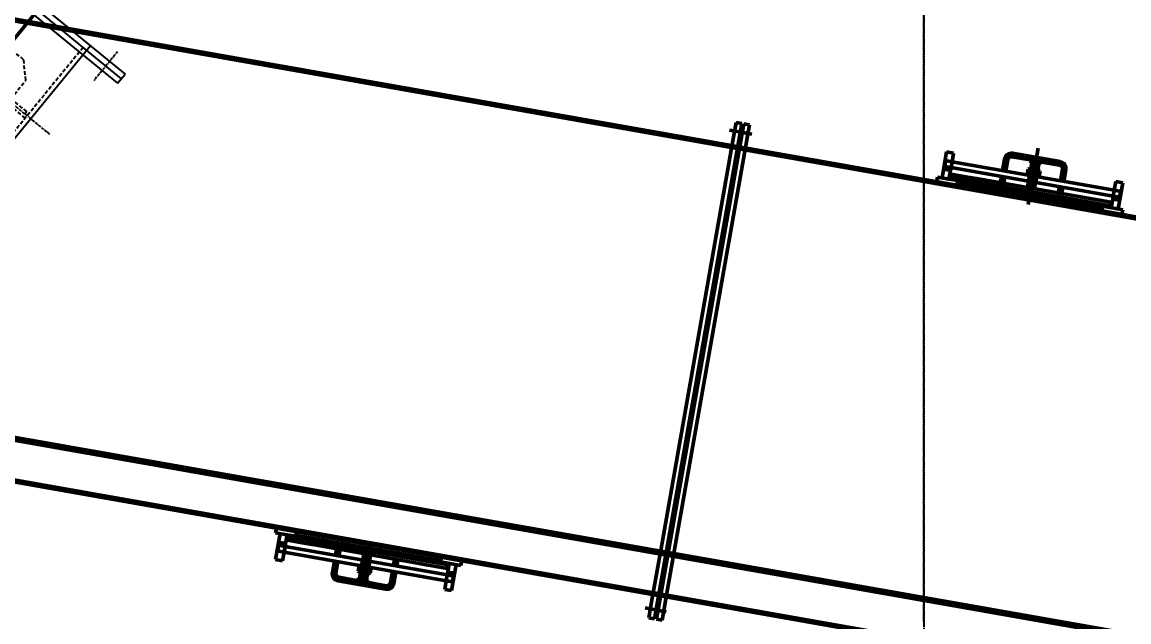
# Model space of a CAD drawing. Header units: millimetres. Extents: x -1263456 to 2767218, y -83310 to 50301.
# Drawn here: x 1100927 to 1102808, y -59575 to -58555 of the extents above; entities that cross this region are included whole.
import ezdxf

# ---------------------------------------------------------------- set-up
doc = ezdxf.new("R2010")
doc.units = ezdxf.units.MM
for name, pattern in [('AM_ISO08W050', [18, 12, -1.5, 3, -1.5]), ('AUSGEZOGEN', [0]), ('CENTER', [7, 4, -1, 1, -1]), ('HIDDEN', [9.525, 6.35, -3.175])]:
    doc.linetypes.add(name, pattern=pattern)
doc.layers.get('Defpoints').update_dxf_attribs({"linetype": 'AUSGEZOGEN'})
for name, color, linetype, lineweight in [('AM_0', 7, 'Continuous', 50), ('AM_5', 3, 'Continuous', 25), ('AM_7', 4, 'AM_ISO08W050', 25)]:
    doc.layers.add(name, color=color, linetype=linetype, lineweight=lineweight)
doc.layers.add('BODY', color=4, linetype='Continuous')
doc.layers.add('FLAP', color=6, linetype='Continuous')
doc.styles.get("Standard").update_dxf_attribs({"font": 'ISOCP.SHX', "width": 0.7})
doc.dimstyles.new('AM_ISO$2', dxfattribs={"dimtxt": 3.25, "dimasz": 3.25, "dimexe": 1, "dimexo": 1, "dimgap": 1.5, "dimtad": 1, "dimdsep": 46, "dimtxsty": 'Standard', "dimcen": 0, "dimclrd": 256, "dimclre": 256, "dimclrt": 2, "dimazin": 2, "dimtp": 0.1, "dimtm": 0.1, "dimtfac": 0.71, "dimtmove": 0, "dimatfit": 3, "dimfxl": 1, "dimlwd": -1, "dimlwe": -1, "dimarcsym": 1})

# ---------------------------------------------------------------- blocks, each defined once
blk = doc.blocks.new('A$C52475731')
at = {"layer": 'AM_0'}
h = blk.add_hatch(dxfattribs=at)
h.set_pattern_fill('ANSI37', color=256, angle=-10, style=0)
h.set_pattern_definition([(35, (63096.9514, -93257.2503), (-1.82110519, 2.60080774), []), (125, (63096.9514, -93257.2503), (-2.60080774, -1.82110519), [])])
h.paths.add_polyline_path([(15780.9, 863.2), (15780.4, 860.3), (15793.2, 858), (15793.7, 861)])
h = blk.add_hatch(color=256, dxfattribs=at)
h.paths.add_polyline_path([(15818.3, 856.6), (15813.4, 857.5), (15812.5, 852.6)])
h.paths.add_polyline_path([(15823.2, 855.8), (15818.3, 856.6), (15822.4, 850.8)])
h = blk.add_hatch(color=256, dxfattribs=at)
h.paths.add_polyline_path([(15916.8, 839.3), (15911.9, 840.1), (15911, 835.2)])
h.paths.add_polyline_path([(15921.7, 838.4), (15916.8, 839.3), (15920.8, 833.5)])
h = blk.add_hatch(color=256, dxfattribs=at)
h.paths.add_polyline_path([(16015.3, 821.9), (16020.2, 821), (16019.3, 816.1)])
h.paths.add_polyline_path([(16010.3, 822.8), (16015.3, 821.9), (16009.5, 817.9)])
h = blk.add_hatch(dxfattribs=at)
h.set_pattern_fill('ANSI37', color=256, angle=-10, style=0)
h.set_pattern_definition([(125, (62233.8705, -93105.0658), (2.60080774, 1.82110519), []), (35, (62233.8705, -93105.0658), (1.82110519, -2.60080774), [])])
h.paths.add_polyline_path([(16052.2, 812.4), (16052.7, 815.3), (16039.9, 817.6), (16039.4, 814.6)])
h = blk.add_hatch(dxfattribs=at)
h.set_pattern_fill('ANSI37', color=256, angle=-2, style=0)
h.set_pattern_definition([(43, (-494545.092, -98827.052), (-2.165344793, 2.322048003), []), (133, (-494545.092, -98827.052), (-2.322048003, -2.165344793), [])])
h.paths.add_polyline_path([(14654.7, 252.6), (14655.3, 255.6), (14668.1, 253.3), (14667.5, 250.4)])
h = blk.add_hatch(color=256, dxfattribs=at)
h.paths.add_polyline_path([(14692.2, 246), (14687.2, 246.9), (14688.1, 251.8)])
h.paths.add_polyline_path([(14697.1, 245.1), (14692.2, 246), (14697.9, 250.1)])
h = blk.add_hatch(color=256, dxfattribs=at)
h.paths.add_polyline_path([(14790.6, 228.6), (14785.7, 229.5), (14786.6, 234.4)])
h.paths.add_polyline_path([(14795.6, 227.8), (14790.6, 228.6), (14796.4, 232.7)])
h = blk.add_hatch(color=256, dxfattribs=at)
h.paths.add_polyline_path([(14889.1, 211.3), (14894, 210.4), (14894.9, 215.3)])
h.paths.add_polyline_path([(14884.2, 212.1), (14889.1, 211.3), (14885.1, 217.1)])
h = blk.add_hatch(dxfattribs=at)
h.set_pattern_fill('ANSI37', color=256, angle=-2, style=0)
h.set_pattern_definition([(133, (-495420.9535, -98796.4663), (2.322048003, 2.165344793), []), (43, (-495420.9535, -98796.4663), (2.165344793, -2.322048003), [])])
h.paths.add_polyline_path([(14927.1, 207.6), (14926.5, 204.7), (14913.7, 206.9), (14914.3, 209.9)])
for p, q in [((10479, 1783.7, 0.1), (23359.9, -487.5, 0.1)), ((10479.6, 1786.8, 0.1), (23360.4, -484.4, 0.1)), ((23238, -1178.7, 0.1), (10357.1, 1092.5, 0.1)), ((23238.9, -1173.8, 0.1), (10358, 1097.5, 0.1)), ((10345, 1023.7, 0.1), (23225.9, -1247.5, 0.1)), ((10345.6, 1026.8, 0.1), (23226.4, -1244.4, 0.1)), ((15278, 113.2, 0.1), (15426.5, 955.2, 0.1)), ((15281.1, 112.6, 0.1), (15429.6, 954.6, 0.1)), ((15297.9, 150.4, 0.1), (15439.4, 952.9, 0.1)), ((15405.3, 943.7, 0.1), (15431.2, 939.1, 0.1)), ((15410, 919.5, 0.1), (15416.6, 956.9, 0.1)), ((15416.6, 956.9, 0.1), (15426.5, 955.2, 0.1)), ((15439.4, 952.9, 0.1), (15429.6, 954.6, 0.1)), ((15422.8, 940.6, 0.1), (15443.2, 937, 0.1)), ((15287.2, 223.2, 0.1), (15410, 919.5, 0.1)), ((15766.6, 862.7, 0.1), (15774.4, 907, 0.1)), ((15786.2, 904.9, 0.1), (15774.4, 907, 0.1)), ((15783.6, 890.2, 0.1), (15786.2, 904.9, 0.1)), ((15967.4, 890.3, 0.1), (15886.6, 904.5, 0.1)), ((15912.9, 817.5, 0.1), (15929.8, 913.3, 0.1)), ((15772.8, 892.1, 0.1), (15771, 882.2, 0.1)), ((15771.8, 892.3, 0.1), (15783.6, 890.2, 0.1)), ((15771.8, 892.3, 0.1), (15783.6, 890.2, 0.1)), ((15783.6, 890.2, 0.1), (15781.9, 880.3, 0.1)), ((15783.6, 890.2, 0.1), (16059.3, 841.6, 0.1)), ((15872.7, 894.8, 0.1), (15869.3, 875.1, 0.1)), ((15875.7, 894.2, 0.1), (15872.2, 874.5, 0.1)), ((15878.7, 893.7, 0.1), (15875.2, 874, 0.1)), ((15915.7, 893.3, 0.1), (15885.6, 898.6, 0.1)), ((15916.3, 896.2, 0.1), (15886.1, 901.5, 0.1)), ((15927.5, 900.2, 0.1), (15914.3, 825.4, 0.1)), ((15916.4, 897.1, 0.1), (15915.4, 891.3, 0.1)), ((15915.4, 891.3, 0.1), (15919.7, 890.5, 0.1)), ((15916.4, 897.1, 0.1), (15919.4, 898.2, 0.1)), ((15919.4, 888.8, 0.1), (15917.4, 877.5, 0.1)), ((15920.5, 888.6, 0.1), (15918.5, 877.4, 0.1)), ((15934.5, 895.6, 0.1), (15919.4, 898.2, 0.1)), ((15919.4, 888.8, 0.1), (15919.7, 890.5, 0.1)), ((15919.4, 888.8, 0.1), (15931.2, 886.7, 0.1)), ((15919.7, 890.5, 0.1), (15931.5, 888.5, 0.1)), ((15931.5, 888.5, 0.1), (15919.7, 890.5, 0.1)), ((15920.5, 888.6, 0.1), (15919.7, 890.5, 0.1)), ((15921.5, 896.2, 0.1), (15920.5, 890.4, 0.1)), ((15930.2, 886.9, 0.1), (15928.2, 875.6, 0.1)), ((15931.2, 886.7, 0.1), (15929.2, 875.5, 0.1)), ((15930.2, 886.9, 0.1), (15931.5, 888.5, 0.1)), ((15931.8, 894.4, 0.1), (15930.8, 888.6, 0.1)), ((15931.2, 886.7, 0.1), (15931.5, 888.5, 0.1)), ((15931.5, 888.5, 0.1), (15935.9, 887.7, 0.1)), ((15936.9, 893.5, 0.1), (15934.5, 895.6, 0.1)), ((15936.9, 893.5, 0.1), (15935.9, 887.7, 0.1)), ((15966.4, 884.3, 0.1), (15936.2, 889.7, 0.1)), ((15966.9, 887.3, 0.1), (15936.7, 892.6, 0.1)), ((15769.2, 877.5, 0.1), (15781, 875.4, 0.1)), ((15781.9, 880.3, 0.1), (15771, 882.2, 0.1)), ((15781, 875.4, 0.1), (15778.4, 860.6, 0.1)), ((15780.9, 863.2, 0.1), (15781.9, 869.1, 0.1)), ((15781.9, 880.3, 0.1), (15781, 875.4, 0.1)), ((16057.6, 831.7, 0.1), (15781.9, 880.3, 0.1)), ((15781.9, 869.1, 0.1), (15813.4, 863.6, 0.1)), ((15913, 877.5, 0.1), (15911.4, 868.5, 0.1)), ((15911.4, 868.5, 0.1), (15912.6, 867.4, 0.1)), ((15915.6, 866.9, 0.1), (15912.1, 847.3, 0.1)), ((15930.3, 864.3, 0.1), (15912.6, 867.4, 0.1)), ((15913, 877.5, 0.1), (15914.5, 878.1, 0.1)), ((15916.6, 866.7, 0.1), (15913, 846, 0.1)), ((15915.1, 867, 0.1), (15913.3, 857.1, 0.1)), ((15932.2, 874.9, 0.1), (15914.5, 878.1, 0.1)), ((15918.1, 876.6, 0.1), (15916.5, 867.6, 0.1)), ((15928.3, 874.8, 0.1), (15926.7, 865.8, 0.1)), ((15933.4, 873.9, 0.1), (15931.8, 864.8, 0.1)), ((15933.4, 873.9, 0.1), (15932.2, 874.9, 0.1)), ((15967.8, 857.7, 0.1), (15971.2, 877.4, 0.1)), ((15970.7, 857.2, 0.1), (15974.2, 876.9, 0.1)), ((15973.7, 856.7, 0.1), (15977.1, 876.4, 0.1)), ((16077.4, 799.8, 0.1), (15752.4, 857.1, 0.1)), ((15793.2, 858, 0.1), (15778.4, 860.6, 0.1)), ((15780.9, 863.2, 0.1), (15780.4, 860.3, 0.1)), ((15780.9, 863.2, 0.1), (15793.7, 861, 0.1)), ((15823.2, 855.8, 0.1), (15780.9, 863.2, 0.1)), ((15790.8, 850.3, 0.1), (15790.2, 847.2, 0.1)), ((15793.2, 858, 0.1), (15791.8, 850.1, 0.1)), ((15793.7, 861, 0.1), (15793.2, 858, 0.1)), ((15795.6, 860.6, 0.1), (15794.8, 855.7, 0.1)), ((15813.4, 857.5, 0.1), (15812.5, 852.6, 0.1)), ((15812.5, 852.6, 0.1), (15818.3, 856.6, 0.1)), ((15813.4, 863.6, 0.1), (15814.4, 863.4, 0.1)), ((15814.4, 863.4, 0.1), (15824.3, 861.7, 0.1)), ((15818.3, 856.6, 0.1), (15822.4, 850.8, 0.1)), ((15823.2, 855.8, 0.1), (15822.4, 850.8, 0.1)), ((16052.7, 815.3, 0.1), (15823.2, 855.8, 0.1)), ((15824.3, 861.7, 0.1), (15825.2, 861.5, 0.1)), ((15825.2, 861.5, 0.1), (16053.7, 821.2, 0.1)), ((15864.1, 854.6, 0.1), (15864.6, 854.6, 0.1)), ((15867.5, 865.2, 0.1), (15865.6, 854.4, 0.1)), ((15865.6, 854.4, 0.1), (15871.5, 853.3, 0.1)), ((15870.5, 864.7, 0.1), (15868.1, 850.9, 0.1)), ((15873.4, 864.2, 0.1), (15871.5, 853.3, 0.1)), ((15873, 853.1, 0.1), (15872.5, 853.2, 0.1)), ((15912.1, 847.3, 0.1), (15923.9, 845.2, 0.1)), ((15913, 846, 0.1), (15912.1, 847.3, 0.1)), ((15926.3, 865, 0.1), (15922.7, 844.3, 0.1)), ((15927.4, 864.8, 0.1), (15923.9, 845.2, 0.1)), ((15927.9, 864.7, 0.1), (15926.1, 854.9, 0.1)), ((15931.8, 864.8, 0.1), (15930.3, 864.3, 0.1)), ((15964.1, 837, 0.1), (15966, 847.9, 0.1)), ((15966.6, 834, 0.1), (15969, 847.3, 0.1)), ((15970, 836, 0.1), (15971.9, 846.8, 0.1)), ((16061.9, 856.3, 0.1), (16073.8, 854.2, 0.1)), ((16065.9, 809.9, 0.1), (16073.8, 854.2, 0.1)), ((16077.4, 799.8, 0.1), (15821.3, 844.9, 0.1)), ((15911.9, 840.1, 0.1), (15911, 835.2, 0.1)), ((15911, 835.2, 0.1), (15916.8, 839.3, 0.1)), ((15913, 846, 0.1), (15922.7, 844.3, 0.1)), ((15916.8, 839.3, 0.1), (15920.8, 833.5, 0.1)), ((15921.7, 838.4, 0.1), (15920.8, 833.5, 0.1)), ((15923.9, 845.2, 0.1), (15922.7, 844.3, 0.1)), ((15962.6, 837.3, 0.1), (15963.1, 837.2, 0.1)), ((15964.1, 837, 0.1), (15970, 836, 0.1)), ((15970, 836, 0.1), (15964.1, 837, 0.1)), ((15971.5, 835.7, 0.1), (15971, 835.8, 0.1)), ((16011.4, 828.7, 0.1), (16010.4, 828.9, 0.1)), ((16011.4, 828.7, 0.1), (16010.4, 828.9, 0.1)), ((16021.2, 826.9, 0.1), (16011.4, 828.7, 0.1)), ((16021.2, 826.9, 0.1), (16011.4, 828.7, 0.1)), ((16056.7, 826.8, 0.1), (16057.6, 831.7, 0.1)), ((16059.3, 841.6, 0.1), (16057.6, 831.7, 0.1)), ((16068.4, 829.8, 0.1), (16057.6, 831.7, 0.1)), ((16059.3, 841.6, 0.1), (16071.2, 839.5, 0.1)), ((16070.2, 839.6, 0.1), (16068.4, 829.8, 0.1)), ((16010.3, 822.8, 0.1), (16009.5, 817.9, 0.1)), ((16015.3, 821.9, 0.1), (16009.5, 817.9, 0.1)), ((16019.3, 816.1, 0.1), (16015.3, 821.9, 0.1)), ((16020.2, 821, 0.1), (16019.3, 816.1, 0.1)), ((16022.2, 826.8, 0.1), (16021.2, 826.9, 0.1)), ((16022.2, 826.8, 0.1), (16021.2, 826.9, 0.1)), ((16037, 813, 0.1), (16037.9, 817.9, 0.1)), ((16039.4, 814.6, 0.1), (16038, 806.7, 0.1)), ((16039.9, 817.6, 0.1), (16039.4, 814.6, 0.1)), ((16073.8, 808.5, 0.1), (16039.4, 814.6, 0.1)), ((16052.7, 815.3, 0.1), (16039.9, 817.6, 0.1)), ((16052.7, 815.3, 0.1), (16052.2, 812.4, 0.1)), ((16053.7, 821.2, 0.1), (16052.7, 815.3, 0.1)), ((16054.1, 812, 0.1), (16056.7, 826.8, 0.1)), ((16039, 806.6, 0.1), (16038.4, 803.5, 0.1)), ((16072.4, 800.7, 0.1), (16073.8, 808.5, 0.1)), ((14955, 210.8, 0.1), (14630.1, 268.1, 0.1)), ((14668.5, 261.4, 0.1), (14669, 264.5, 0.1)), ((14668.5, 261.4, 0.1), (14669, 264.4, 0.1)), ((14641.5, 258, 0.1), (14633.7, 213.7, 0.1)), ((14650.7, 241.1, 0.1), (14653.3, 255.9, 0.1)), ((14668.1, 253.3, 0.1), (14653.3, 255.9, 0.1)), ((14654.7, 252.6, 0.1), (14653.7, 246.7, 0.1)), ((14653.7, 246.7, 0.1), (14685.2, 241.1, 0.1)), ((14654.7, 252.6, 0.1), (14655.3, 255.6, 0.1)), ((14654.7, 252.6, 0.1), (14667.5, 250.4, 0.1)), ((14697.1, 245.1, 0.1), (14654.7, 252.6, 0.1)), ((14667.5, 250.4, 0.1), (14668.1, 253.3, 0.1)), ((14668.1, 253.3, 0.1), (14669.4, 261.2, 0.1)), ((14669.5, 250, 0.1), (14670.4, 254.9, 0.1)), ((14687.2, 246.9, 0.1), (14688.1, 251.8, 0.1)), ((14688.1, 251.8, 0.1), (14692.2, 246, 0.1)), ((14699, 256, 0.1), (14689.1, 257.7, 0.1)), ((14699, 256, 0.1), (14689.1, 257.7, 0.1)), ((14692.2, 246, 0.1), (14697.9, 250.1, 0.1)), ((14697.1, 245.1, 0.1), (14697.9, 250.1, 0.1)), ((14926.5, 204.7, 0.1), (14697.1, 245.1, 0.1)), ((14955, 210.8, 0.1), (14699, 256, 0.1)), ((14955, 210.8, 0.1), (14699, 256, 0.1)), ((14636.3, 228.5, 0.1), (14648.1, 226.4, 0.1)), ((14636.3, 228.5, 0.1), (14648.1, 226.4, 0.1)), ((14637.2, 228.3, 0.1), (14639, 238.1, 0.1)), ((14638.9, 243.2, 0.1), (14650.7, 241.1, 0.1)), ((14649.8, 236.2, 0.1), (14639, 238.1, 0.1)), ((14648.1, 226.4, 0.1), (14645.5, 211.6, 0.1)), ((14648.1, 226.4, 0.1), (14649.8, 236.2, 0.1)), ((14648.1, 226.4, 0.1), (14923.8, 177.7, 0.1)), ((14649.8, 236.2, 0.1), (14650.7, 241.1, 0.1)), ((14925.6, 187.6, 0.1), (14649.8, 236.2, 0.1)), ((14685.2, 241.1, 0.1), (14686.2, 241, 0.1)), ((14686.2, 241, 0.1), (14696, 239.2, 0.1)), ((14696, 239.2, 0.1), (14697, 239.1, 0.1)), ((14697, 239.1, 0.1), (14925.5, 198.8, 0.1)), ((14735.5, 221.1, 0.1), (14737.4, 231.9, 0.1)), ((14735.9, 232.2, 0.1), (14736.4, 232.1, 0.1)), ((14737.4, 231.9, 0.1), (14743.3, 230.9, 0.1)), ((14738.4, 220.6, 0.1), (14740.9, 234.3, 0.1)), ((14741.4, 220.1, 0.1), (14743.3, 230.9, 0.1)), ((14744.8, 230.6, 0.1), (14744.3, 230.7, 0.1)), ((14779.9, 167.7, 0.1), (14793.1, 242.6, 0.1)), ((14785.7, 229.5, 0.1), (14786.6, 234.4, 0.1)), ((14786.6, 234.4, 0.1), (14790.6, 228.6, 0.1)), ((14790.6, 228.6, 0.1), (14796.4, 232.7, 0.1)), ((14795.6, 227.8, 0.1), (14796.4, 232.7, 0.1)), ((15275.1, 154.4, 0.1), (15287.8, 226.1, 0.1)), ((14645.5, 211.6, 0.1), (14633.7, 213.7, 0.1)), ((14730.3, 191.6, 0.1), (14733.8, 211.3, 0.1)), ((14733.2, 191, 0.1), (14736.7, 210.7, 0.1)), ((14736.2, 190.5, 0.1), (14739.7, 210.2, 0.1)), ((14779.5, 203.2, 0.1), (14781.3, 213, 0.1)), ((14780, 203.1, 0.1), (14783.5, 222.7, 0.1)), ((14781.1, 202.9, 0.1), (14784.7, 223.6, 0.1)), ((14784.7, 223.6, 0.1), (14783.5, 222.7, 0.1)), ((14783.5, 222.7, 0.1), (14795.3, 220.6, 0.1)), ((14784.7, 223.6, 0.1), (14794.4, 221.9, 0.1)), ((14790.8, 201.2, 0.1), (14794.4, 221.9, 0.1)), ((14791.9, 201, 0.1), (14795.3, 220.6, 0.1)), ((14792.3, 200.9, 0.1), (14794.1, 210.8, 0.1)), ((14795.3, 220.6, 0.1), (14794.4, 221.9, 0.1)), ((14835.9, 214.6, 0.1), (14834, 203.7, 0.1)), ((14834.4, 214.8, 0.1), (14834.9, 214.7, 0.1)), ((14835.9, 214.6, 0.1), (14841.8, 213.5, 0.1)), ((14841.8, 213.5, 0.1), (14835.9, 214.6, 0.1)), ((14839.3, 216.5, 0.1), (14836.9, 203.2, 0.1)), ((14841.8, 213.5, 0.1), (14839.9, 202.7, 0.1)), ((14843.3, 213.3, 0.1), (14842.8, 213.4, 0.1)), ((14884.2, 212.1, 0.1), (14885.1, 217.1, 0.1)), ((14889.1, 211.3, 0.1), (14885.1, 217.1, 0.1)), ((14894.9, 215.3, 0.1), (14889.1, 211.3, 0.1)), ((14894, 210.4, 0.1), (14894.9, 215.3, 0.1)), ((14912.6, 212.2, 0.1), (14911.8, 207.3, 0.1)), ((14913.7, 206.9, 0.1), (14914.3, 209.9, 0.1)), ((14914.3, 209.9, 0.1), (14915.6, 217.8, 0.1)), ((14948.7, 203.8, 0.1), (14914.3, 209.9, 0.1)), ((14916.6, 217.6, 0.1), (14917.2, 220.7, 0.1)), ((14916.6, 217.6, 0.1), (14917.2, 220.6, 0.1)), ((14929, 207.3, 0.1), (14926.4, 192.5, 0.1)), ((14926.5, 204.7, 0.1), (14927.1, 207.6, 0.1)), ((14950.1, 211.7, 0.1), (14948.7, 203.8, 0.1)), ((14774, 194, 0.1), (14775.6, 203.1, 0.1)), ((14774, 194, 0.1), (14775.2, 193, 0.1)), ((14792.9, 189.9, 0.1), (14775.2, 193, 0.1)), ((14775.6, 203.1, 0.1), (14777.1, 203.6, 0.1)), ((14776.2, 181.2, 0.1), (14778.2, 192.5, 0.1)), ((14794.8, 200.5, 0.1), (14777.1, 203.6, 0.1)), ((14777.2, 181, 0.1), (14779.2, 192.3, 0.1)), ((14779.1, 193.1, 0.1), (14780.7, 202.2, 0.1)), ((14786.9, 179.3, 0.1), (14788.9, 190.6, 0.1)), ((14788, 179.1, 0.1), (14790, 190.4, 0.1)), ((14789.3, 191.3, 0.1), (14790.9, 200.4, 0.1)), ((14794.4, 190.4, 0.1), (14792.9, 189.9, 0.1)), ((14794.4, 190.4, 0.1), (14796, 199.5, 0.1)), ((14796, 199.5, 0.1), (14794.8, 200.5, 0.1)), ((14832.2, 193.9, 0.1), (14828.8, 174.2, 0.1)), ((14835.2, 193.4, 0.1), (14831.7, 173.7, 0.1)), ((14838.1, 192.9, 0.1), (14834.7, 173.2, 0.1)), ((14883.1, 206.2, 0.1), (14882.2, 206.4, 0.1)), ((14883.1, 206.2, 0.1), (14882.2, 206.4, 0.1)), ((14893, 204.5, 0.1), (14883.1, 206.2, 0.1)), ((14893, 204.5, 0.1), (14883.1, 206.2, 0.1)), ((14894, 204.3, 0.1), (14893, 204.5, 0.1)), ((14894, 204.3, 0.1), (14893, 204.5, 0.1)), ((14926.5, 204.7, 0.1), (14913.7, 206.9, 0.1)), ((14925.5, 198.8, 0.1), (14926.5, 204.7, 0.1)), ((14926.4, 192.5, 0.1), (14925.6, 187.6, 0.1)), ((14940.8, 205.2, 0.1), (14933, 160.9, 0.1)), ((14820.8, 163.4, 0.1), (14740, 177.7, 0.1)), ((14770.7, 175.3, 0.1), (14740.5, 180.6, 0.1)), ((14771.2, 178.3, 0.1), (14741.1, 183.6, 0.1)), ((14770.5, 174.4, 0.1), (14771.5, 180.2, 0.1)), ((14770.5, 174.4, 0.1), (14772.9, 172.4, 0.1)), ((14771.5, 180.2, 0.1), (14775.9, 179.5, 0.1)), ((14788, 169.7, 0.1), (14772.9, 172.4, 0.1)), ((14775.6, 173.5, 0.1), (14776.7, 179.3, 0.1)), ((14776.2, 181.2, 0.1), (14775.9, 179.5, 0.1)), ((14777.2, 181, 0.1), (14775.9, 179.5, 0.1)), ((14775.9, 179.5, 0.1), (14787.7, 177.4, 0.1)), ((14787.7, 177.4, 0.1), (14775.9, 179.5, 0.1)), ((14776.2, 181.2, 0.1), (14788, 179.1, 0.1)), ((14785.9, 171.7, 0.1), (14786.9, 177.5, 0.1)), ((14786.9, 179.3, 0.1), (14787.7, 177.4, 0.1)), ((14788, 179.1, 0.1), (14787.7, 177.4, 0.1)), ((14787.7, 177.4, 0.1), (14792, 176.6, 0.1)), ((14791, 170.8, 0.1), (14788, 169.7, 0.1)), ((14791, 170.8, 0.1), (14792, 176.6, 0.1)), ((14821.3, 166.4, 0.1), (14791.1, 171.7, 0.1)), ((14821.8, 169.3, 0.1), (14791.7, 174.6, 0.1)), ((14923.8, 177.7, 0.1), (14925.6, 187.6, 0.1)), ((14923.8, 177.7, 0.1), (14935.6, 175.7, 0.1)), ((14936.4, 185.7, 0.1), (14925.6, 187.6, 0.1)), ((14934.7, 175.8, 0.1), (14936.4, 185.7, 0.1)), ((14921.2, 163, 0.1), (14933, 160.9, 0.1)), ((15268.1, 114.9, 0.1), (15274.6, 151.5, 0.1)), ((15290.9, 110.9, 0.1), (15297.9, 150.4, 0.1)), ((15262.1, 131.4, 0.1), (15288, 126.8, 0.1)), ((15268.1, 114.9, 0.1), (15278, 113.2, 0.1)), ((15279, 128.4, 0.1), (15297.9, 125, 0.1)), ((15290.9, 110.9, 0.1), (15281.1, 112.6, 0.1))]:
    blk.add_line(p, q, dxfattribs=at)
at = {"layer": 'AM_0', "elevation": 0.1}
for points in [[(15811.5, 846.7), (15757.3, 856.2), (15758.7, 864.1)], [(15758.7, 864.1), (15778.4, 860.6)], [(15793.7, 861), (15813.4, 857.5)], [(15794.8, 855.7), (16037, 813)], [(15821.3, 844.9), (15811.5, 846.7)], [(15823.2, 855.8), (16052.7, 815.3)], [(15914.8, 856.9), (15913.8, 857.1)], [(15924.7, 855.1), (15914.8, 856.9)], [(15925.6, 855), (15924.7, 855.1)], [(16059.3, 841.6), (16061.9, 856.3)], [(16072.4, 800.7), (15821.3, 844.9)], [(16059.3, 841.6), (16071.2, 839.5)], [(16056.7, 826.8), (16068.6, 824.7)], [(14689.1, 257.7), (14635, 267.3), (14633.6, 259.4)], [(14633.6, 259.4), (14653.3, 255.9)], [(14667.5, 250.4), (14687.2, 246.9)], [(14670.4, 254.9), (14912.6, 212.2)], [(14699, 256), (14689.1, 257.7)], [(14697.1, 245.1), (14926.5, 204.7)], [(14950.1, 211.7), (14699, 256)], [(14782.8, 212.8), (14781.8, 212.9)], [(14792.6, 211), (14782.8, 212.8)], [(14793.6, 210.9), (14792.6, 211)], [(14926.4, 192.5), (14938.2, 190.4)], [(14923.8, 177.7), (14921.2, 163)], [(14923.8, 177.7), (14935.6, 175.7)]]:
    blk.add_lwpolyline(points, dxfattribs=at)
at = {"layer": 'AM_0'}
for centre, radius, start, end in [((15884.6, 892.7, 0.1), 12, 80, 170), ((15884.6, 892.7, 0.1), 9, 80, 170), ((15884.6, 892.7, 0.1), 6, 80, 170), ((15918.3, 892.9, 0.1), 4.59, 45.5531, 105.5531), ((15923.8, 879.2, 0.1), 17.2, 62.3875, 97.6125), ((15933.7, 890.2, 0.1), 4.59, 54.4469, 114.4469), ((15965.3, 878.4, 0.1), 6, 350, 80), ((15965.3, 878.4, 0.1), 9, 350, 80), ((15965.3, 878.4, 0.1), 12, 350, 80), ((15914.6, 871.7, 0.1), 4.6, 234.4385, 294.4385), ((15914.9, 873.3, 0.1), 4.6, 45.5615, 105.5615), ((15924.4, 882.8, 0.1), 17.2, 242.383, 277.617), ((15920.4, 859.6, 0.1), 17.2, 62.383, 97.617), ((15929.9, 869, 0.1), 4.6, 225.5615, 285.5615), ((15930.2, 870.6, 0.1), 4.6, 54.4385, 114.4385), ((14742.1, 189.5, 0.1), 12, 170, 260), ((14742.1, 189.5, 0.1), 9, 170, 260), ((14742.1, 189.5, 0.1), 6, 170, 260), ((14777.2, 197.3, 0.1), 4.6, 234.4385, 294.4385), ((14777.5, 198.9, 0.1), 4.6, 45.5615, 105.5615), ((14787.1, 208.3, 0.1), 17.2, 242.383, 277.617), ((14783, 185.1, 0.1), 17.2, 62.383, 97.617), ((14792.5, 194.6, 0.1), 4.6, 225.5615, 285.5615), ((14792.8, 196.2, 0.1), 4.6, 54.4385, 114.4385), ((14773.7, 177.7, 0.1), 4.59, 234.4469, 294.4469), ((14783.6, 188.7, 0.1), 17.2, 242.3875, 277.6125), ((14789.1, 175, 0.1), 4.59, 225.5531, 285.5531), ((14822.9, 175.2, 0.1), 12, 260, 350), ((14822.9, 175.2, 0.1), 9, 260, 350), ((14822.9, 175.2, 0.1), 6, 260, 350)]:
    blk.add_arc(centre, radius, start, end, dxfattribs=at)
for points in [[(15409.7, 917.5, 0.1), (15406.7, 918, 0.1), (15410.2, 920.5, 0.1)], [(15432.5, 913.5, 0.1), (15435.4, 913, 0.1), (15433, 916.5, 0.1)], [(15766.6, 862.7, 0.1), (15767.4, 867.6, 0.1), (15761.6, 863.6, 0.1)], [(15757.3, 856.2, 0.1), (15758.2, 861.1, 0.1), (15752.4, 857.1, 0.1)], [(15865.6, 854.4, 0.1), (15863.7, 854.7, 0.1), (15866, 856.4, 0.1)], [(15871.5, 853.3, 0.1), (15873.5, 853, 0.1), (15871.9, 855.3, 0.1)], [(15964.1, 837, 0.1), (15962.1, 837.4, 0.1), (15964.5, 839, 0.1)], [(15970, 836, 0.1), (15972, 835.6, 0.1), (15970.4, 837.9, 0.1)], [(16065.9, 809.9, 0.1), (16066.8, 814.8, 0.1), (16070.9, 809.1, 0.1)], [(16072.4, 800.7, 0.1), (16077.4, 799.8, 0.1), (16073.3, 805.6, 0.1)], [(14635, 267.3, 0.1), (14634.1, 262.3, 0.1), (14630.1, 268.1, 0.1)], [(14641.5, 258, 0.1), (14640.6, 253.1, 0.1), (14636.5, 258.9, 0.1)], [(14737.4, 231.9, 0.1), (14735.4, 232.3, 0.1), (14737.1, 230, 0.1)], [(14743.3, 230.9, 0.1), (14745.3, 230.6, 0.1), (14743, 228.9, 0.1)], [(14835.9, 214.6, 0.1), (14833.9, 214.9, 0.1), (14835.5, 212.6, 0.1)], [(14841.8, 213.5, 0.1), (14843.8, 213.2, 0.1), (14841.4, 211.6, 0.1)], [(14950.1, 211.7, 0.1), (14955, 210.8, 0.1), (14949.2, 206.8, 0.1)], [(14940.8, 205.2, 0.1), (14940, 200.3, 0.1), (14945.8, 204.3, 0.1)], [(15275.1, 154.4, 0.1), (15274.6, 151.4, 0.1), (15272.1, 154.9, 0.1)], [(15297.9, 150.4, 0.1), (15297.4, 147.4, 0.1), (15300.8, 149.9, 0.1)]]:
    blk.add_solid(points, dxfattribs=at)
blk = doc.blocks.new('A$C1e624597')
at = {"layer": 'BODY'}
for p, q in [((976, 2668), (976, 0)), ((986, 2668), (986, 0)), ((996, 2668), (996, 0)), ((996, 76), (676, 76)), ((976, 0), (996, 0))]:
    blk.add_line(p, q, dxfattribs=at)
at = {"layer": 'BODY', "color": 1, "linetype": 'CENTER'}
for p, q in [((836, 34), (836, 2626)), ((1017.4, 34), (953.7, 34))]:
    blk.add_line(p, q, dxfattribs=at)
at = {"layer": 'BODY', "color": 6, "linetype": 'HIDDEN'}
blk.add_line((986, 84), (686, 84), dxfattribs=at)
at = {"layer": 'FLAP', "color": 6, "linetype": 'HIDDEN'}
for p, q in [((831, 84), (831, 359.1)), ((841, 89), (841, 359.1)), ((906, 149), (906, 359.1)), ((881, 124), (906, 149)), ((841, 124), (881, 124)), ((841, 89), (831, 89))]:
    blk.add_line(p, q, dxfattribs=at)
blk = doc.blocks.new('21112')
at = {"layer": 'AM_0'}
blk.add_line((1102746.6, -57004.5, 6.1), (1100762.9, -59430.4, 5.8), dxfattribs=at)
at = {"layer": 'AM_0', "extrusion": (-3.83444e-05, -0.000107465, 1), "rotation": 50.72653583353006}
blk.add_blockref('A$C1e624597', (1100471.1, -60077.9, -30.2), dxfattribs=at)
blk = doc.blocks.new('*D248')
at = {"layer": 'AM_5', "transparency": 16777216}
blk.add_arc((1089659.1, -70529.7), 8624.8, 1.61931, 49.10722, dxfattribs=at)
for points in [[(1095279.2, -64041), (1095331.5, -63978.8), (1095118.8, -63852.9)], [(1098321.1, -70285.4), (1098239.9, -70286.6), (1098283.9, -70529.7)]]:
    blk.add_solid(points, dxfattribs=at)
at = {"layer": 'Defpoints', "color": 0, "transparency": 16777216}
for p in [(1102624.9, -54673.6, 1.7), (1094666.7, -64405.8, 0.3), (1097911.1, -68021.2), (1078370.5, -70529.7), (1117010, -70529.7)]:
    blk.add_point(p, dxfattribs=at)
at = {"layer": 'AM_5', "color": 2, "transparency": 16777216, "insert": (1097664.4, -66734.8), "char_height": 243.75, "attachment_point": 5, "rotation": 295.3633, "bg_fill": 3, "box_fill_scale": 1.1, "bg_fill_color": 256, "bg_fill_true_color": 13158600, "bg_fill_transparency": 0}
blk.add_mtext('50.73°', dxfattribs=at)

msp = doc.modelspace()

# ---------------------------------------------------------------- linework, layer by layer
at = {"layer": 'AM_7'}
for p, q in [((1102459.5, -59574.2, 1737.8), (1102459.5, -51838.9)), ((1102459.5, -57699.8), (1102459.5, -63956.4))]:
    msp.add_line(p, q, dxfattribs=at)

# ---------------------------------------------------------------- block references
at = {"layer": 'AM_0'}
msp.add_blockref('A$C52475731', (1086723.8, -59682.9), dxfattribs=at)

# ---------------------------------------------------------------- next in the draw order: block references
msp.add_blockref('21112', (0, 663, -4.6), dxfattribs=at)

# ---------------------------------------------------------------- next in the draw order: dimensions: what is measured, and where the dimension line sits
at = {"layer": 'AM_5'}
dim = msp.add_angular_dim_2l(base=(1097911.1, -68021.2), line1=((1102624.9, -54673.6, 1.7), (1094666.7, -64405.8, 0.3)), line2=((1078370.5, -70529.7), (1117010, -70529.7)), dimstyle='AM_ISO$2', override={"dimscale": 75, "dimdec": 0, "dimpost": '', "dimadec": 2, "dimtdec": 6, "dimtfill": 1}, dxfattribs=at)
dim.commit()
dim.dimension.update_dxf_attribs({"geometry": '*D248', "text_midpoint": (1097664.4, -66734.8)})

doc.saveas('drawing.dxf')
